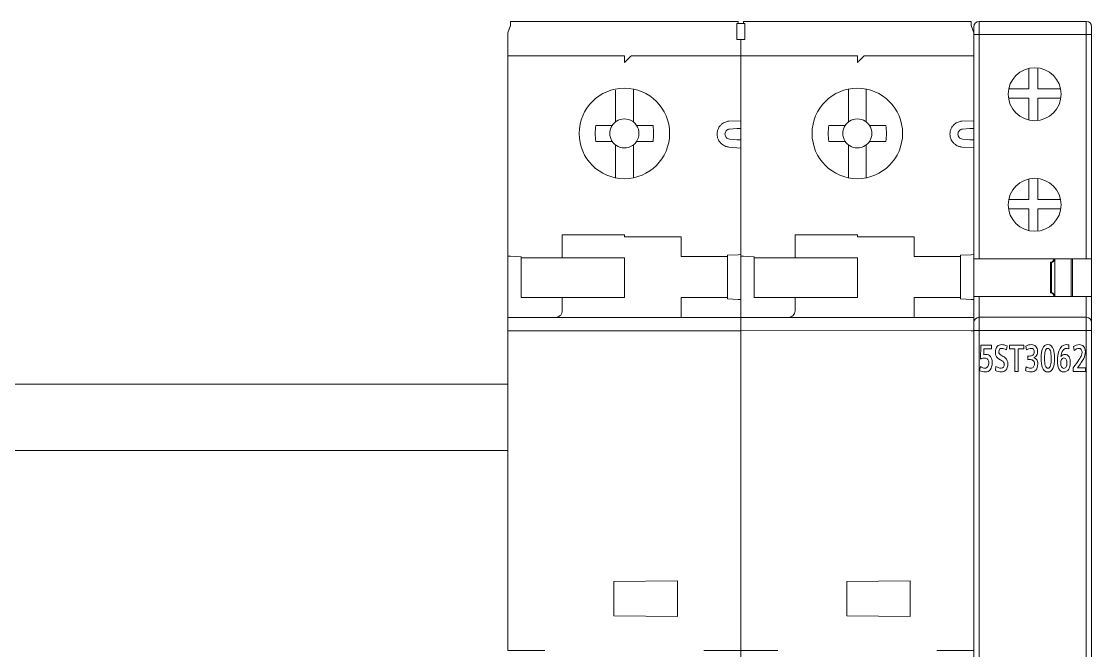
# Model space of a CAD drawing. Header units: millimetres. Extents: x 4137 to 6698, y 1400 to 3585.
# Drawn here: x 4598.8 to 4679.7, y 2593.2 to 2640.7 of the extents above; entities that cross this region are included whole.
import ezdxf

# ---------------------------------------------------------------- set-up
doc = ezdxf.new("R2010")
doc.units = ezdxf.units.MM
doc.layers.add('000-PI-Oprema', color=30, linetype='Continuous', lineweight=5)
doc.layers.add('002-PI-Kabelska kanalica', color=150, linetype='Continuous')

msp = doc.modelspace()

# ---------------------------------------------------------------- linework, layer by layer
at = {"layer": '000-PI-Oprema', "color": 0, "lineweight": 0}
for p, q in [((4635.809, 2640.378), (4635.609, 2639.828)), ((4635.809, 2640.678), (4640.609, 2640.678)), ((4640.609, 2640.678), (4648.229, 2640.678)), ((4648.229, 2640.678), (4653.009, 2640.678)), ((4652.909, 2640.528), (4653.009, 2640.528)), ((4653.009, 2640.528), (4653.409, 2640.528)), ((4653.409, 2640.678), (4658.209, 2640.678)), ((4653.409, 2640.528), (4653.509, 2640.528)), ((4658.209, 2640.678), (4665.829, 2640.678)), ((4665.829, 2640.678), (4670.609, 2640.678)), ((4670.809, 2639.828), (4670.609, 2640.378)), ((4635.609, 2639.828), (4635.609, 2637.228)), ((4652.909, 2639.328), (4652.909, 2639.628)), ((4653.509, 2639.328), (4652.909, 2639.328)), ((4653.209, 2639.328), (4653.209, 2633.508)), ((4653.509, 2639.328), (4653.509, 2639.628)), ((4670.809, 2639.828), (4670.809, 2637.228)), ((4644.409, 2638.078), (4635.609, 2638.078)), ((4644.909, 2638.078), (4653.009, 2638.078)), ((4653.009, 2638.078), (4662.009, 2638.078)), ((4662.509, 2638.078), (4670.809, 2638.078)), ((4635.609, 2637.228), (4635.609, 2622.957)), ((4670.809, 2637.228), (4670.809, 2633.508)), ((4643.734, 2635.504), (4643.734, 2633.384)), ((4645.084, 2635.504), (4645.084, 2635.579)), ((4645.084, 2633.384), (4645.084, 2635.504)), ((4661.334, 2635.579), (4661.334, 2635.504)), ((4661.334, 2635.504), (4661.334, 2633.384)), ((4662.684, 2635.504), (4662.684, 2635.579)), ((4662.684, 2633.384), (4662.684, 2635.504)), ((4635.609, 2632.878), (4635.604, 2632.864)), ((4643.734, 2633.097), (4643.734, 2633.384)), ((4645.084, 2633.097), (4645.084, 2633.384)), ((4653.209, 2633.191), (4652.303, 2633.153)), ((4653.209, 2630.848), (4653.209, 2633.508)), ((4661.334, 2633.097), (4661.334, 2633.384)), ((4662.684, 2633.097), (4662.684, 2633.384)), ((4670.809, 2633.191), (4669.903, 2633.153)), ((4679.709, 2632.878), (4679.704, 2632.864)), ((4642.246, 2632.828), (4643.103, 2632.828)), ((4645.715, 2632.828), (4646.573, 2632.828)), ((4652.909, 2632.604), (4652.355, 2632.555)), ((4659.846, 2632.828), (4660.703, 2632.828)), ((4663.315, 2632.828), (4664.173, 2632.828)), ((4670.509, 2632.604), (4669.955, 2632.555)), ((4670.809, 2632.604), (4670.809, 2631.752)), ((4642.246, 2631.628), (4643.103, 2631.628)), ((4643.734, 2631.072), (4643.734, 2631.36)), ((4645.084, 2631.072), (4645.084, 2631.36)), ((4646.573, 2631.628), (4645.715, 2631.628)), ((4652.909, 2631.752), (4652.355, 2631.801)), ((4659.846, 2631.628), (4660.703, 2631.628)), ((4661.334, 2631.072), (4661.334, 2631.36)), ((4662.684, 2631.072), (4662.684, 2631.36)), ((4664.173, 2631.628), (4663.315, 2631.628)), ((4670.509, 2631.752), (4669.955, 2631.801)), ((4643.734, 2631.072), (4643.734, 2628.952)), ((4645.084, 2628.952), (4645.084, 2631.072)), ((4652.303, 2631.203), (4653.209, 2631.124)), ((4653.209, 2630.848), (4653.209, 2623.081)), ((4661.334, 2631.072), (4661.334, 2628.952)), ((4662.684, 2628.952), (4662.684, 2631.072)), ((4669.903, 2631.203), (4670.809, 2631.165)), ((4670.809, 2630.848), (4670.809, 2623.081)), ((4643.734, 2628.952), (4643.734, 2628.877)), ((4645.084, 2628.877), (4645.084, 2628.952)), ((4661.334, 2628.952), (4661.334, 2628.877)), ((4662.684, 2628.877), (4662.684, 2628.952)), ((4635.609, 2626.928), (4635.604, 2626.933)), ((4670.814, 2626.728), (4670.809, 2626.728)), ((4679.709, 2626.928), (4679.704, 2626.933)), ((4639.709, 2624.578), (4644.409, 2624.578)), ((4639.709, 2622.828), (4639.709, 2624.578)), ((4644.409, 2624.578), (4644.409, 2624.428)), ((4644.409, 2624.428), (4648.709, 2624.428)), ((4648.709, 2624.428), (4648.709, 2622.928)), ((4662.009, 2624.578), (4657.309, 2624.578)), ((4657.309, 2622.828), (4657.309, 2624.578)), ((4662.009, 2624.428), (4662.009, 2624.578)), ((4666.309, 2624.428), (4662.009, 2624.428)), ((4666.309, 2622.928), (4666.309, 2624.428)), ((4635.809, 2622.946), (4635.609, 2622.957)), ((4635.609, 2618.752), (4635.609, 2622.928)), ((4635.809, 2622.946), (4636.609, 2622.904)), ((4636.609, 2622.904), (4636.609, 2622.828)), ((4636.609, 2622.828), (4639.709, 2622.828)), ((4636.609, 2622.828), (4636.609, 2619.828)), ((4639.709, 2622.828), (4640.109, 2622.828)), ((4640.109, 2622.828), (4644.409, 2622.828)), ((4644.409, 2622.828), (4644.409, 2619.828)), ((4649.109, 2622.928), (4648.709, 2622.928)), ((4649.109, 2622.928), (4652.209, 2622.928)), ((4652.209, 2623.028), (4653.009, 2623.07)), ((4652.209, 2622.928), (4652.209, 2623.028)), ((4652.209, 2619.828), (4652.209, 2622.928)), ((4653.009, 2623.07), (4653.209, 2623.081)), ((4653.209, 2623.081), (4653.209, 2622.957)), ((4653.209, 2622.957), (4653.409, 2622.946)), ((4653.209, 2622.928), (4653.209, 2622.957)), ((4653.209, 2622.928), (4653.209, 2619.676)), ((4653.409, 2622.946), (4654.209, 2622.904)), ((4654.209, 2622.904), (4654.209, 2622.828)), ((4654.209, 2622.828), (4657.309, 2622.828)), ((4654.209, 2622.828), (4654.209, 2619.828)), ((4657.309, 2622.828), (4657.709, 2622.828)), ((4657.709, 2622.828), (4662.009, 2622.828)), ((4662.009, 2622.828), (4662.009, 2619.828)), ((4666.709, 2622.928), (4666.309, 2622.928)), ((4669.809, 2622.928), (4666.709, 2622.928)), ((4670.609, 2623.07), (4669.809, 2623.028)), ((4669.809, 2622.928), (4669.809, 2623.028)), ((4669.809, 2619.828), (4669.809, 2622.928)), ((4670.809, 2623.081), (4670.609, 2623.07)), ((4670.809, 2623.081), (4670.809, 2619.676)), ((4635.604, 2621.923), (4635.609, 2621.928)), ((4670.809, 2622.128), (4670.814, 2622.128)), ((4679.704, 2621.923), (4679.709, 2621.928)), ((4636.609, 2619.828), (4639.709, 2619.828)), ((4640.109, 2619.828), (4639.709, 2619.828)), ((4639.709, 2619.828), (4639.709, 2618.828)), ((4644.409, 2619.828), (4640.109, 2619.828)), ((4648.709, 2619.828), (4649.109, 2619.828)), ((4648.709, 2618.328), (4648.709, 2619.828)), ((4652.209, 2619.828), (4649.109, 2619.828)), ((4652.209, 2619.728), (4652.209, 2619.828)), ((4652.209, 2619.728), (4653.009, 2619.686)), ((4653.009, 2619.686), (4653.209, 2619.676)), ((4653.209, 2618.752), (4653.209, 2619.676)), ((4657.309, 2619.828), (4654.209, 2619.828)), ((4657.309, 2619.828), (4657.709, 2619.828)), ((4657.309, 2619.828), (4657.309, 2618.828)), ((4662.009, 2619.828), (4657.709, 2619.828)), ((4666.309, 2619.828), (4666.709, 2619.828)), ((4666.309, 2619.828), (4666.309, 2618.328)), ((4669.809, 2619.828), (4666.709, 2619.828)), ((4669.809, 2619.728), (4669.809, 2619.828)), ((4670.609, 2619.686), (4669.809, 2619.728)), ((4670.609, 2619.686), (4670.809, 2619.676)), ((4670.809, 2619.676), (4670.809, 2617.478)), ((4635.609, 2617.478), (4635.609, 2618.752)), ((4635.609, 2618.328), (4653.209, 2618.328)), ((4653.209, 2618.752), (4653.209, 2617.478)), ((4670.809, 2618.328), (4653.209, 2618.328)), ((4635.609, 2593.161), (4635.609, 2617.478)), ((4653.009, 2617.328), (4635.609, 2617.328)), ((4653.209, 2617.328), (4653.009, 2617.328)), ((4653.209, 2617.478), (4653.209, 2617.328)), ((4670.609, 2617.328), (4653.209, 2617.333)), ((4653.209, 2617.328), (4653.209, 2593.161)), ((4670.609, 2617.328), (4670.809, 2617.328)), ((4670.809, 2617.478), (4670.809, 2593.311)), ((4635.604, 2612.423), (4635.609, 2612.428)), ((4670.809, 2612.628), (4670.814, 2612.628)), ((4679.704, 2612.423), (4679.709, 2612.428)), ((4635.609, 2610.878), (4635.604, 2610.878)), ((4635.609, 2610.278), (4635.604, 2610.283)), ((4670.814, 2610.283), (4670.809, 2610.278)), ((4679.709, 2610.878), (4679.704, 2610.878)), ((4679.709, 2610.278), (4679.704, 2610.283)), ((4635.609, 2603.176), (4635.608, 2603.181)), ((4679.709, 2603.176), (4679.708, 2603.181)), ((4670.809, 2602.878), (4670.814, 2602.873)), ((4635.604, 2601.542), (4635.609, 2601.528)), ((4670.809, 2601.628), (4670.814, 2601.642)), ((4679.704, 2601.542), (4679.709, 2601.528)), ((4643.609, 2598.378), (4648.409, 2598.42)), ((4643.609, 2595.778), (4643.609, 2598.378)), ((4648.409, 2598.42), (4648.409, 2595.736)), ((4661.209, 2598.378), (4666.009, 2598.42)), ((4661.209, 2595.778), (4661.209, 2598.378)), ((4666.009, 2598.42), (4666.009, 2595.736)), ((4648.409, 2595.736), (4643.609, 2595.778)), ((4666.009, 2595.736), (4661.209, 2595.778)), ((4635.809, 2593.161), (4635.609, 2593.161)), ((4635.809, 2593.161), (4638.409, 2593.161)), ((4650.409, 2593.161), (4653.009, 2593.161)), ((4653.209, 2593.161), (4653.009, 2593.161)), ((4653.209, 2593.161), (4653.209, 2591.919)), ((4653.409, 2593.161), (4653.209, 2593.161)), ((4653.409, 2593.161), (4656.009, 2593.161)), ((4668.009, 2593.161), (4670.609, 2593.161)), ((4670.609, 2593.161), (4670.809, 2593.161))]:
    msp.add_line(p, q, dxfattribs=at)
at = {"layer": '000-PI-Oprema', "color": 0, "linetype": 'ByBlock', "lineweight": 0}
for p, q in [((4670.809, 2639.691), (4670.809, 2640.291)), ((4671.209, 2640.691), (4679.309, 2640.691)), ((4671.209, 2639.691), (4671.209, 2640.691)), ((4679.309, 2639.691), (4679.309, 2640.691)), ((4679.709, 2640.291), (4679.709, 2639.691)), ((4670.809, 2622.766), (4670.809, 2639.691)), ((4671.209, 2639.691), (4670.809, 2639.691)), ((4671.209, 2622.766), (4671.209, 2639.691)), ((4671.209, 2639.691), (4679.309, 2639.691)), ((4679.309, 2622.766), (4679.309, 2639.691)), ((4679.709, 2639.691), (4679.309, 2639.691)), ((4679.709, 2639.691), (4679.709, 2622.766)), ((4674.958, 2637.139), (4674.958, 2635.591)), ((4675.658, 2637.175), (4675.658, 2635.591)), ((4673.45, 2635.591), (4674.958, 2635.591)), ((4675.658, 2635.591), (4677.369, 2635.591)), ((4673.432, 2634.891), (4674.958, 2634.891)), ((4674.958, 2634.891), (4674.958, 2633.242)), ((4675.658, 2633.206), (4675.658, 2634.891)), ((4677.387, 2634.891), (4675.658, 2634.891)), ((4675.658, 2628.825), (4675.658, 2627.241)), ((4674.958, 2628.789), (4674.958, 2627.241)), ((4673.45, 2627.241), (4674.958, 2627.241)), ((4675.658, 2627.241), (4677.369, 2627.241)), ((4674.958, 2626.541), (4673.432, 2626.541)), ((4674.958, 2626.541), (4674.958, 2624.892)), ((4677.387, 2626.541), (4675.658, 2626.541)), ((4675.658, 2624.856), (4675.658, 2626.541)), ((4671.209, 2622.766), (4670.809, 2622.766)), ((4670.809, 2622.491), (4670.809, 2622.766)), ((4670.809, 2619.916), (4670.809, 2622.491)), ((4679.309, 2622.766), (4671.209, 2622.766)), ((4676.599, 2620.191), (4676.599, 2622.491)), ((4676.599, 2622.491), (4676.671, 2622.491)), ((4676.671, 2620.191), (4676.671, 2622.491)), ((4676.685, 2622.491), (4676.671, 2622.491)), ((4676.933, 2622.766), (4676.933, 2619.916)), ((4678.154, 2619.916), (4678.154, 2622.766)), ((4678.259, 2622.766), (4678.259, 2619.916)), ((4679.709, 2622.766), (4679.309, 2622.766)), ((4679.709, 2622.766), (4679.709, 2619.916)), ((4676.671, 2620.191), (4676.599, 2620.191)), ((4676.685, 2620.191), (4676.671, 2620.191)), ((4670.809, 2617.941), (4670.809, 2619.916)), ((4670.809, 2619.916), (4671.209, 2619.916)), ((4679.309, 2619.916), (4671.209, 2619.916)), ((4671.209, 2619.916), (4671.209, 2618.341)), ((4679.309, 2619.916), (4679.709, 2619.916)), ((4679.309, 2618.341), (4679.309, 2619.916)), ((4679.709, 2619.916), (4679.709, 2617.941)), ((4679.309, 2618.341), (4671.209, 2618.341)), ((4671.209, 2617.341), (4671.209, 2618.341)), ((4679.309, 2617.341), (4679.309, 2618.341)), ((4670.809, 2617.341), (4670.809, 2617.941)), ((4679.709, 2617.941), (4679.709, 2617.341)), ((4670.809, 2590.73), (4670.809, 2617.341)), ((4671.209, 2617.341), (4670.809, 2617.341)), ((4671.209, 2590.985), (4671.209, 2617.341)), ((4679.309, 2617.341), (4671.209, 2617.341)), ((4679.709, 2617.341), (4679.309, 2617.341)), ((4679.309, 2590.985), (4679.309, 2617.341)), ((4679.709, 2617.341), (4679.709, 2590.73)), ((4679.709, 2617.341), (4679.709, 2590.73)), ((4671.308, 2615.183), (4671.331, 2616.241)), ((4671.331, 2616.241), (4672.143, 2616.241)), ((4671.573, 2615.959), (4671.562, 2615.512)), ((4672.143, 2615.959), (4671.573, 2615.959)), ((4672.143, 2616.241), (4672.143, 2615.959)), ((4673.319, 2616.173), (4673.269, 2615.876)), ((4673.498, 2615.959), (4673.498, 2616.241)), ((4673.498, 2616.241), (4674.591, 2616.241)), ((4673.916, 2615.959), (4673.498, 2615.959)), ((4673.916, 2614.241), (4673.916, 2615.959)), ((4674.591, 2615.959), (4674.167, 2615.959)), ((4674.167, 2615.959), (4674.167, 2614.241)), ((4674.591, 2616.241), (4674.591, 2615.959)), ((4674.801, 2615.884), (4674.752, 2616.166)), ((4678.002, 2616.251), (4677.982, 2615.957)), ((4678.396, 2615.843), (4678.335, 2616.134)), ((4674.903, 2615.146), (4674.903, 2615.418)), ((4671.25, 2614.331), (4671.319, 2614.619)), ((4672.441, 2614.311), (4672.477, 2614.616)), ((4674.709, 2614.313), (4674.761, 2614.599)), ((4678.31, 2614.241), (4678.31, 2614.519)), ((4678.642, 2614.523), (4679.25, 2614.523)), ((4679.25, 2614.523), (4679.25, 2614.241)), ((4674.167, 2614.241), (4673.916, 2614.241)), ((4679.25, 2614.241), (4678.31, 2614.241))]:
    msp.add_line(p, q, dxfattribs=at)
for centre in [(4675.409, 2635.191), (4675.409, 2626.841)]:
    msp.add_circle(centre, 2, dxfattribs=at)
at = {"layer": '000-PI-Oprema', "color": 0, "lineweight": 0}
for centre in [(4644.409, 2632.228), (4662.009, 2632.228)]:
    msp.add_circle(centre, 3.418, dxfattribs=at)
at = {"layer": '000-PI-Oprema', "color": 0, "linetype": 'ByBlock', "lineweight": 0}
for centre, start, end in [((4671.209, 2640.291), 90, 180), ((4679.309, 2640.291), 0, 90), ((4671.209, 2617.941), 90, 180), ((4679.309, 2617.941), 0, 90)]:
    msp.add_arc(centre, 0.4, start, end, dxfattribs=at)
at = {"layer": '000-PI-Oprema', "color": 0, "lineweight": 0}
for centre, radius, start, end in [((4644.409, 2632.228), 1.1, 136.9319, 146.94427), ((4644.409, 2632.228), 1.1, 135, 136.9319), ((4644.409, 2632.228), 1.1, 123.05573, 133.0681), ((4644.409, 2632.228), 1.1, 46.9319, 56.94427), ((4644.409, 2632.228), 1.1, 45, 46.9319), ((4644.409, 2632.228), 1.1, 43.0681, 45), ((4644.409, 2632.228), 1.1, 33.05573, 43.0681), ((4662.009, 2632.228), 1.1, 136.9319, 146.94427), ((4662.009, 2632.228), 1.1, 135, 136.9319), ((4662.009, 2632.228), 1.1, 123.05573, 133.0681), ((4662.009, 2632.228), 1.1, 46.9319, 56.94427), ((4662.009, 2632.228), 1.1, 45, 46.9319), ((4662.009, 2632.228), 1.1, 43.0681, 45), ((4662.009, 2632.228), 1.1, 33.05573, 43.0681), ((4644.409, 2632.228), 1.1, 213.05573, 223.0681), ((4644.409, 2632.228), 1.1, 226.9319, 236.94427), ((4644.409, 2632.228), 1.1, 303.05573, 313.0681), ((4644.409, 2632.228), 1.1, 313.0681, 315), ((4644.409, 2632.228), 1.1, 315, 316.9319), ((4644.409, 2632.228), 1.1, 316.9319, 326.94427), ((4662.009, 2632.228), 1.1, 213.05573, 223.0681), ((4662.009, 2632.228), 1.1, 226.9319, 236.94427), ((4662.009, 2632.228), 1.1, 303.05573, 313.0681), ((4662.009, 2632.228), 1.1, 313.0681, 315), ((4662.009, 2632.228), 1.1, 315, 316.9319), ((4662.009, 2632.228), 1.1, 316.9319, 326.94427), ((4656.809, 2618.828), 0.5, 270, 0)]:
    msp.add_arc(centre, radius, start, end, dxfattribs=at)
for points, knots in [([(4635.809, 2640.378), (4635.809, 2640.403), (4635.809, 2640.459), (4635.809, 2640.534), (4635.809, 2640.599), (4635.809, 2640.644), (4635.809, 2640.673), (4635.809, 2640.676), (4635.809, 2640.678)], [0.2613825, 0.2613825, 0.2613825, 0.2613825, 0.3685854, 0.5000663, 0.6285535, 0.7600358, 0.8779631, 1, 1, 1, 1]), ([(4652.909, 2640.528), (4652.909, 2640.509), (4652.909, 2640.454), (4652.909, 2640.34), (4652.909, 2640.181), (4652.909, 2640.004), (4652.909, 2639.817), (4652.909, 2639.691), (4652.909, 2639.628)], [0.287427, 0.287427, 0.287427, 0.287427, 0.3699948, 0.5001298, 0.629921, 0.7600558, 0.879771, 1, 1, 1, 1]), ([(4653.009, 2640.528), (4653.009, 2640.529), (4653.009, 2640.585), (4653.009, 2640.653), (4653.009, 2640.67), (4653.009, 2640.678)], [0, 0, 0, 0, 0.010834, 0.505413, 1, 1, 1, 1]), ([(4653.409, 2640.678), (4653.409, 2640.67), (4653.409, 2640.653), (4653.409, 2640.585), (4653.409, 2640.529), (4653.409, 2640.528)], [0, 0, 0, 0, 0.494587, 0.989166, 1, 1, 1, 1]), ([(4653.509, 2640.528), (4653.509, 2640.48), (4653.509, 2640.415), (4653.509, 2640.15), (4653.509, 2639.89), (4653.509, 2639.628)], [0.2858647, 0.2858647, 0.2858647, 0.2858647, 0.5, 0.5, 1, 1, 1, 1]), ([(4670.609, 2640.378), (4670.609, 2640.435), (4670.609, 2640.488), (4670.609, 2640.624), (4670.609, 2640.678), (4670.609, 2640.678)], [0.262243, 0.262243, 0.262243, 0.262243, 0.5, 0.5, 1, 1, 1, 1]), ([(4644.409, 2638.078), (4644.409, 2638.077), (4644.409, 2638.076), (4644.409, 2638.063), (4644.409, 2638.04), (4644.409, 2637.999), (4644.409, 2637.935), (4644.409, 2637.855), (4644.409, 2637.767), (4644.409, 2637.673), (4644.409, 2637.61), (4644.409, 2637.578)], [0, 0, 0, 0, 0.080758, 0.160392, 0.240099, 0.368585, 0.500066, 0.628554, 0.760036, 0.877963, 1, 1, 1, 1]), ([(4644.909, 2638.078), (4644.909, 2638.078), (4644.908, 2638.076), (4644.898, 2638.067), (4644.883, 2638.052), (4644.862, 2638.031), (4644.835, 2638.004), (4644.802, 2637.971), (4644.755, 2637.923), (4644.688, 2637.857), (4644.607, 2637.775), (4644.512, 2637.681), (4644.447, 2637.616), (4644.409, 2637.578)], [0, 0, 0, 0, 0.056117, 0.113833, 0.173777, 0.236509, 0.302522, 0.372235, 0.446007, 0.56933, 0.712859, 0.83153, 1, 1, 1, 1]), ([(4662.009, 2637.578), (4662.009, 2637.709), (4662.009, 2637.839), (4662.009, 2638.024), (4662.009, 2638.078), (4662.009, 2638.078)], [0, 0, 0, 0, 0.5, 0.5, 1, 1, 1, 1]), ([(4662.009, 2637.578), (4662.031, 2637.6), (4662.075, 2637.643), (4662.139, 2637.707), (4662.21, 2637.779), (4662.287, 2637.856), (4662.363, 2637.932), (4662.426, 2637.995), (4662.473, 2638.042), (4662.504, 2638.072), (4662.507, 2638.076), (4662.509, 2638.078)], [0, 0, 0, 0, 0.097283, 0.192791, 0.287384, 0.42418, 0.554334, 0.675821, 0.789691, 0.896334, 1, 1, 1, 1]), ([(4645.009, 2633.15), (4644.832, 2633.266), (4644.621, 2633.328), (4644.198, 2633.328), (4643.987, 2633.266), (4643.809, 2633.15)], [0, 0, 0, 0, 0.5, 0.5, 1, 1, 1, 1]), ([(4652.303, 2631.203), (4652.273, 2631.207), (4652.212, 2631.214), (4652.123, 2631.235), (4652.012, 2631.271), (4651.883, 2631.334), (4651.738, 2631.439), (4651.606, 2631.578), (4651.498, 2631.755), (4651.425, 2631.958), (4651.401, 2632.178), (4651.425, 2632.399), (4651.497, 2632.601), (4651.606, 2632.779), (4651.737, 2632.917), (4651.883, 2633.022), (4652.026, 2633.091), (4652.167, 2633.136), (4652.257, 2633.147), (4652.303, 2633.153)], [0, 0, 0, 0, 0.031513, 0.062833, 0.094232, 0.152293, 0.210532, 0.279327, 0.348301, 0.424071, 0.50002, 0.57579, 0.651739, 0.720534, 0.789508, 0.84757, 0.905809, 0.95275, 1, 1, 1, 1]), ([(4662.609, 2633.15), (4662.432, 2633.266), (4662.221, 2633.328), (4661.798, 2633.328), (4661.587, 2633.266), (4661.409, 2633.15)], [0, 0, 0, 0, 0.5, 0.5, 1, 1, 1, 1]), ([(4669.903, 2631.203), (4669.873, 2631.207), (4669.812, 2631.214), (4669.723, 2631.235), (4669.612, 2631.271), (4669.483, 2631.334), (4669.338, 2631.439), (4669.206, 2631.578), (4669.098, 2631.755), (4669.025, 2631.958), (4669.001, 2632.178), (4669.025, 2632.399), (4669.097, 2632.601), (4669.206, 2632.779), (4669.337, 2632.917), (4669.483, 2633.022), (4669.626, 2633.091), (4669.767, 2633.136), (4669.857, 2633.147), (4669.903, 2633.153)], [0, 0, 0, 0, 0.031513, 0.062833, 0.094232, 0.152293, 0.210532, 0.279327, 0.348301, 0.424071, 0.50002, 0.57579, 0.651739, 0.720534, 0.789508, 0.84757, 0.905809, 0.95275, 1, 1, 1, 1]), ([(4670.809, 2633.507), (4670.809, 2633.507), (4670.809, 2633.505), (4670.809, 2633.492), (4670.809, 2633.47), (4670.809, 2633.43), (4670.809, 2633.361), (4670.809, 2633.248), (4670.809, 2633.11), (4670.809, 2632.953), (4670.809, 2632.782), (4670.809, 2632.663), (4670.809, 2632.604)], [0, 0, 0, 0, 0.062572, 0.124512, 0.186422, 0.248903, 0.373491, 0.498598, 0.623567, 0.749199, 0.874318, 1, 1, 1, 1]), ([(4642.246, 2632.828), (4642.221, 2632.629), (4642.197, 2632.228), (4642.221, 2631.827), (4642.246, 2631.628), (4642.246, 2631.628)], [-0.000008, -0.000008, -0.000008, -0.000008, 0.499992, 0.999992, 1, 1, 1, 1]), ([(4643.487, 2631.628), (4643.489, 2631.63), (4643.487, 2631.628), (4643.487, 2631.628), (4643.487, 2631.629), (4643.487, 2631.629), (4643.487, 2631.629), (4643.486, 2631.631), (4643.484, 2631.633), (4643.481, 2631.638), (4643.475, 2631.648), (4643.463, 2631.667), (4643.44, 2631.708), (4643.398, 2631.79), (4643.333, 2631.964), (4643.309, 2632.122), (4643.309, 2632.228)], [0, 0, 0, 0, 0.000244, 0.000244, 0.000488, 0.000977, 0.001953, 0.003906, 0.007813, 0.015625, 0.03125, 0.0625, 0.125, 0.25, 0.5, 1, 1, 1, 1]), ([(4645.715, 2632.828), (4645.648, 2632.828), (4645.524, 2632.828), (4645.392, 2632.828), (4645.331, 2632.828)], [0, 0, 0, 0, 0.54278, 1, 1, 1, 1]), ([(4652.355, 2631.801), (4652.262, 2631.809), (4652.172, 2631.853), (4652.046, 2631.991), (4652.009, 2632.085), (4652.009, 2632.272), (4652.046, 2632.365), (4652.172, 2632.503), (4652.262, 2632.547), (4652.355, 2632.555)], [0, 0, 0, 0, 0.25, 0.25, 0.5, 0.5, 0.75, 0.75, 1, 1, 1, 1]), ([(4653.209, 2632.604), (4653.209, 2632.604), (4653.177, 2632.604), (4653.066, 2632.604), (4652.988, 2632.604), (4652.909, 2632.604)], [0, 0, 0, 0, 0.5, 0.5, 1, 1, 1, 1]), ([(4659.846, 2632.828), (4659.821, 2632.629), (4659.797, 2632.228), (4659.821, 2631.827), (4659.846, 2631.628), (4659.846, 2631.628)], [0, 0, 0, 0, 0.5, 1, 1.000008, 1.000008, 1.000008, 1.000008]), ([(4661.087, 2631.628), (4661.088, 2631.628), (4660.972, 2631.805), (4660.909, 2632.017), (4660.909, 2632.228)], [0, 0, 0, 0, 0.0000079, 0.5000079, 0.5000079, 0.5000079, 0.5000079]), ([(4663.315, 2632.828), (4663.248, 2632.828), (4663.124, 2632.828), (4662.992, 2632.828), (4662.931, 2632.828)], [0, 0, 0, 0, 0.54278, 1, 1, 1, 1]), ([(4669.955, 2631.801), (4669.862, 2631.809), (4669.772, 2631.853), (4669.646, 2631.991), (4669.609, 2632.085), (4669.609, 2632.272), (4669.646, 2632.365), (4669.772, 2632.503), (4669.862, 2632.547), (4669.955, 2632.555)], [0, 0, 0, 0, 0.25, 0.25, 0.5, 0.5, 0.75, 0.75, 1, 1, 1, 1]), ([(4670.809, 2632.604), (4670.809, 2632.604), (4670.777, 2632.604), (4670.666, 2632.604), (4670.588, 2632.604), (4670.509, 2632.604)], [0, 0, 0, 0, 0.5, 0.5, 1, 1, 1, 1]), ([(4643.103, 2631.628), (4643.171, 2631.628), (4643.295, 2631.628), (4643.427, 2631.628), (4643.487, 2631.628)], [0, 0, 0, 0, 0.54278, 1, 1, 1, 1]), ([(4643.809, 2631.306), (4643.987, 2631.191), (4644.198, 2631.128), (4644.621, 2631.128), (4644.832, 2631.191), (4645.009, 2631.306)], [0, 0, 0, 0, 0.5, 0.5, 1, 1, 1, 1]), ([(4645.715, 2631.628), (4645.648, 2631.628), (4645.524, 2631.628), (4645.392, 2631.628), (4645.331, 2631.628)], [0, 0, 0, 0, 0.540007, 1, 1, 1, 1]), ([(4653.209, 2631.752), (4653.209, 2631.752), (4653.18, 2631.752), (4653.063, 2631.752), (4652.98, 2631.752), (4652.909, 2631.752)], [0, 0, 0, 0, 0.5, 0.5, 1, 1, 1, 1]), ([(4660.703, 2631.628), (4660.771, 2631.628), (4660.895, 2631.628), (4661.027, 2631.628), (4661.087, 2631.628)], [0, 0, 0, 0, 0.54278, 1, 1, 1, 1]), ([(4661.409, 2631.306), (4661.587, 2631.191), (4661.798, 2631.128), (4662.221, 2631.128), (4662.432, 2631.191), (4662.609, 2631.306)], [0, 0, 0, 0, 0.5, 0.5, 1, 1, 1, 1]), ([(4663.315, 2631.628), (4663.248, 2631.628), (4663.124, 2631.628), (4662.992, 2631.628), (4662.931, 2631.628)], [0, 0, 0, 0, 0.540007, 1, 1, 1, 1]), ([(4670.809, 2631.752), (4670.809, 2631.752), (4670.78, 2631.752), (4670.663, 2631.752), (4670.58, 2631.752), (4670.509, 2631.752)], [0, 0, 0, 0, 0.5, 0.5, 1, 1, 1, 1]), ([(4670.809, 2631.752), (4670.809, 2631.723), (4670.809, 2631.663), (4670.809, 2631.575), (4670.809, 2631.489), (4670.809, 2631.378), (4670.809, 2631.246), (4670.809, 2631.109), (4670.809, 2630.995), (4670.809, 2630.913), (4670.809, 2630.859), (4670.809, 2630.852), (4670.809, 2630.849)], [0, 0, 0, 0, 0.06314, 0.125631, 0.188079, 0.251095, 0.376332, 0.501694, 0.62641, 0.751388, 0.875439, 1, 1, 1, 1]), ([(4639.209, 2618.328), (4639.23, 2618.329), (4639.268, 2618.33), (4639.32, 2618.34), (4639.363, 2618.352), (4639.421, 2618.373), (4639.488, 2618.409), (4639.565, 2618.472), (4639.627, 2618.548), (4639.674, 2618.637), (4639.704, 2618.731), (4639.708, 2618.797), (4639.709, 2618.828)], [0, 0, 0, 0, 0.090538, 0.168629, 0.234274, 0.28748, 0.430983, 0.554467, 0.680811, 0.79553, 0.900937, 1, 1, 1, 1]), ([(4653.209, 2617.428), (4653.209, 2617.424), (4653.209, 2617.418), (4653.209, 2617.35), (4653.209, 2617.333)], [0, 0, 0, 0, 0.751055, 1, 1, 1, 1]), ([(4670.809, 2617.478), (4670.809, 2617.477), (4670.809, 2617.475), (4670.809, 2617.46), (4670.809, 2617.432), (4670.809, 2617.388), (4670.809, 2617.348), (4670.809, 2617.328)], [0, 0, 0, 0, 0.169382, 0.332374, 0.500748, 0.7482, 1, 1, 1, 1])]:
    msp.add_open_spline(points, degree=3, knots=knots, dxfattribs=at)
for points in [[(4643.632, 2633.006), (4643.64, 2633.015), (4643.649, 2633.023), (4643.658, 2633.032)], [(4661.232, 2633.006), (4661.24, 2633.015), (4661.249, 2633.023), (4661.258, 2633.032)], [(4643.487, 2632.828), (4643.353, 2632.828), (4643.227, 2632.828), (4643.103, 2632.828)], [(4643.309, 2632.228), (4643.309, 2632.44), (4643.372, 2632.651), (4643.487, 2632.828)], [(4645.509, 2632.228), (4645.509, 2632.44), (4645.447, 2632.651), (4645.331, 2632.828)], [(4645.331, 2631.628), (4645.447, 2631.805), (4645.509, 2632.017), (4645.509, 2632.228)], [(4646.573, 2631.628), (4646.621, 2632.026), (4646.621, 2632.43), (4646.573, 2632.828)], [(4661.087, 2632.828), (4660.953, 2632.828), (4660.827, 2632.828), (4660.703, 2632.828)], [(4660.909, 2632.228), (4660.909, 2632.44), (4660.972, 2632.651), (4661.087, 2632.828)], [(4663.109, 2632.228), (4663.109, 2632.44), (4663.047, 2632.651), (4662.931, 2632.828)], [(4662.931, 2631.628), (4663.047, 2631.805), (4663.109, 2632.017), (4663.109, 2632.228)], [(4664.173, 2631.628), (4664.221, 2632.026), (4664.221, 2632.43), (4664.173, 2632.828)], [(4643.632, 2631.45), (4643.623, 2631.459), (4643.614, 2631.468), (4643.606, 2631.477)], [(4643.658, 2631.425), (4643.649, 2631.433), (4643.64, 2631.442), (4643.632, 2631.45)], [(4661.232, 2631.45), (4661.223, 2631.459), (4661.214, 2631.468), (4661.206, 2631.477)], [(4661.258, 2631.425), (4661.249, 2631.433), (4661.24, 2631.442), (4661.232, 2631.45)]]:
    msp.add_open_spline(points, degree=3, dxfattribs=at)
at = {"layer": '000-PI-Oprema', "color": 0, "linetype": 'ByBlock', "lineweight": 0}
for points, knots in [([(4676.605, 2622.491), (4676.625, 2622.491), (4676.666, 2622.497), (4676.727, 2622.527), (4676.783, 2622.574), (4676.828, 2622.636), (4676.854, 2622.702), (4676.862, 2622.747), (4676.863, 2622.766)], [0, 0, 0, 0, 0.175589, 0.351177, 0.526766, 0.702354, 0.877943, 1, 1, 1, 1]), ([(4676.932, 2622.766), (4676.931, 2622.754), (4676.929, 2622.742), (4676.925, 2622.72), (4676.922, 2622.71), (4676.916, 2622.69), (4676.913, 2622.681), (4676.902, 2622.652), (4676.893, 2622.635), (4676.877, 2622.61), (4676.871, 2622.601), (4676.859, 2622.586), (4676.847, 2622.571), (4676.833, 2622.558), (4676.82, 2622.546), (4676.812, 2622.541), (4676.791, 2622.525), (4676.777, 2622.516), (4676.756, 2622.506), (4676.748, 2622.504), (4676.735, 2622.499), (4676.728, 2622.497), (4676.708, 2622.492), (4676.696, 2622.491), (4676.685, 2622.491)], [0, 0, 0, 0, 0.078296, 0.078296, 0.144132, 0.144132, 0.209968, 0.209968, 0.34164, 0.34164, 0.407476, 0.407476, 0.473312, 0.539148, 0.539148, 0.604984, 0.604984, 0.736656, 0.736656, 0.802492, 0.802492, 0.868328, 0.868328, 1, 1, 1, 1]), ([(4676.863, 2619.916), (4676.862, 2619.935), (4676.854, 2619.98), (4676.828, 2620.046), (4676.783, 2620.108), (4676.727, 2620.155), (4676.666, 2620.184), (4676.625, 2620.191), (4676.605, 2620.191)], [0, 0, 0, 0, 0.122057, 0.297646, 0.473234, 0.648823, 0.824411, 1, 1, 1, 1]), ([(4676.685, 2620.191), (4676.696, 2620.191), (4676.708, 2620.189), (4676.728, 2620.185), (4676.735, 2620.183), (4676.748, 2620.178), (4676.755, 2620.175), (4676.777, 2620.165), (4676.791, 2620.157), (4676.812, 2620.141), (4676.819, 2620.136), (4676.833, 2620.123), (4676.846, 2620.11), (4676.859, 2620.096), (4676.871, 2620.08), (4676.877, 2620.072), (4676.893, 2620.047), (4676.902, 2620.029), (4676.913, 2620.001), (4676.917, 2619.991), (4676.922, 2619.972), (4676.925, 2619.962), (4676.929, 2619.94), (4676.931, 2619.928), (4676.932, 2619.916)], [0, 0, 0, 0, 0.131674, 0.131674, 0.197511, 0.197511, 0.263348, 0.263348, 0.395022, 0.395022, 0.460859, 0.460859, 0.526697, 0.592534, 0.592534, 0.658371, 0.658371, 0.790045, 0.790045, 0.855882, 0.855882, 0.921719, 0.921719, 1, 1, 1, 1]), ([(4672.472, 2615.459), (4672.448, 2615.524), (4672.437, 2615.599), (4672.437, 2615.878), (4672.486, 2616.027), (4672.664, 2616.228), (4672.776, 2616.274), (4673.036, 2616.274), (4673.169, 2616.24), (4673.319, 2616.173)], [0, 0, 0, 0, 0.147499, 0.147499, 0.478915, 0.478915, 0.764253, 0.764253, 1, 1, 1, 1]), ([(4672.763, 2615.923), (4672.721, 2615.876), (4672.699, 2615.815), (4672.699, 2615.673), (4672.717, 2615.619), (4672.753, 2615.575)], [0, 0, 0, 0, 0.539326, 0.539326, 1, 1, 1, 1]), ([(4673.269, 2615.876), (4673.136, 2615.952), (4673.022, 2615.991), (4672.858, 2615.991), (4672.803, 2615.969), (4672.763, 2615.923)], [0, 0, 0, 0, 0.576744, 0.576744, 1, 1, 1, 1]), ([(4674.752, 2616.166), (4674.884, 2616.238), (4675.02, 2616.274), (4675.305, 2616.274), (4675.418, 2616.23), (4675.585, 2616.053), (4675.628, 2615.924), (4675.628, 2615.588), (4675.586, 2615.459), (4675.5, 2615.373)], [0, 0, 0, 0, 0.239001, 0.239001, 0.484461, 0.484461, 0.74061, 0.74061, 1, 1, 1, 1]), ([(4675.311, 2615.922), (4675.269, 2615.97), (4675.208, 2615.994), (4675.038, 2615.994), (4674.928, 2615.957), (4674.801, 2615.884)], [0, 0, 0, 0, 0.463252, 0.463252, 1, 1, 1, 1]), ([(4674.903, 2615.418), (4674.939, 2615.413), (4674.971, 2615.411), (4675.124, 2615.411), (4675.216, 2615.437), (4675.341, 2615.545), (4675.375, 2615.623), (4675.375, 2615.807), (4675.354, 2615.873), (4675.311, 2615.922)], [0, 0, 0, 0, 0.066415, 0.066415, 0.367554, 0.367554, 0.712028, 0.712028, 1, 1, 1, 1]), ([(4675.98, 2614.566), (4675.926, 2614.729), (4675.9, 2614.953), (4675.9, 2615.561), (4675.932, 2615.801), (4676.083, 2616.17), (4676.221, 2616.274), (4676.609, 2616.274), (4676.749, 2616.152), (4676.884, 2615.753), (4676.91, 2615.529), (4676.91, 2614.923), (4676.877, 2614.682), (4676.727, 2614.312), (4676.591, 2614.209), (4676.203, 2614.209), (4676.059, 2614.329), (4675.98, 2614.566)], [0, 0, 0, 0, 0.102607, 0.102607, 0.215344, 0.215344, 0.359602, 0.359602, 0.508449, 0.508449, 0.605424, 0.605424, 0.712738, 0.712738, 0.850747, 0.850747, 1, 1, 1, 1]), ([(4676.607, 2614.718), (4676.64, 2614.837), (4676.656, 2615.011), (4676.656, 2615.495), (4676.637, 2615.68), (4676.556, 2615.926), (4676.49, 2615.991), (4676.309, 2615.991), (4676.242, 2615.914), (4676.169, 2615.646), (4676.153, 2615.473), (4676.153, 2614.987), (4676.172, 2614.802), (4676.254, 2614.556), (4676.319, 2614.491), (4676.499, 2614.491), (4676.566, 2614.568), (4676.607, 2614.718)], [0, 0, 0, 0, 0.111532, 0.111532, 0.232718, 0.232718, 0.368116, 0.368116, 0.509326, 0.509326, 0.615302, 0.615302, 0.730693, 0.730693, 0.859368, 0.859368, 1, 1, 1, 1]), ([(4677.394, 2615.368), (4677.473, 2615.483), (4677.572, 2615.541), (4677.825, 2615.541), (4677.929, 2615.476), (4678.07, 2615.239), (4678.102, 2615.092), (4678.102, 2614.699), (4678.061, 2614.533), (4677.891, 2614.275), (4677.77, 2614.209), (4677.443, 2614.209), (4677.316, 2614.287), (4677.159, 2614.588), (4677.121, 2614.788), (4677.121, 2615.326), (4677.156, 2615.567), (4677.338, 2616.106), (4677.534, 2616.274), (4677.86, 2616.274), (4677.923, 2616.266), (4678.002, 2616.251)], [0, 0, 0, 0, 0.089461, 0.089461, 0.19129, 0.19129, 0.276772, 0.276772, 0.371724, 0.371724, 0.473605, 0.473605, 0.585698, 0.585698, 0.686027, 0.686027, 0.793303, 0.793303, 0.969646, 0.969646, 1, 1, 1, 1]), ([(4677.982, 2615.957), (4677.915, 2615.982), (4677.859, 2615.994), (4677.675, 2615.994), (4677.566, 2615.918), (4677.438, 2615.657), (4677.406, 2615.525), (4677.394, 2615.368)], [0, 0, 0, 0, 0.154498, 0.154498, 0.648893, 0.648893, 1, 1, 1, 1]), ([(4678.31, 2614.519), (4678.501, 2614.762), (4678.645, 2614.96), (4678.845, 2615.267), (4678.911, 2615.386), (4678.971, 2615.55), (4678.986, 2615.627), (4678.986, 2615.787), (4678.965, 2615.856), (4678.922, 2615.908)], [0, 0, 0, 0, 0.241599, 0.241599, 0.48433, 0.48433, 0.720892, 0.720892, 1, 1, 1, 1]), ([(4678.335, 2616.134), (4678.477, 2616.227), (4678.622, 2616.274), (4678.91, 2616.274), (4679.022, 2616.229), (4679.195, 2616.041), (4679.239, 2615.902), (4679.239, 2615.555), (4679.197, 2615.391), (4679.022, 2615.046), (4678.865, 2614.811), (4678.642, 2614.523)], [0, 0, 0, 0, 0.197997, 0.197997, 0.390323, 0.390323, 0.600635, 0.600635, 0.791326, 0.791326, 1, 1, 1, 1]), ([(4678.922, 2615.908), (4678.874, 2615.965), (4678.814, 2615.994), (4678.641, 2615.994), (4678.526, 2615.944), (4678.396, 2615.843)], [0, 0, 0, 0, 0.421978, 0.421978, 1, 1, 1, 1]), ([(4671.562, 2615.512), (4671.614, 2615.527), (4671.666, 2615.534), (4671.868, 2615.534), (4671.985, 2615.479), (4672.152, 2615.256), (4672.194, 2615.097), (4672.194, 2614.679), (4672.145, 2614.508), (4671.959, 2614.266), (4671.832, 2614.209), (4671.515, 2614.209), (4671.376, 2614.249), (4671.25, 2614.331)], [0, 0, 0, 0, 0.060999, 0.060999, 0.245846, 0.245846, 0.438646, 0.438646, 0.644032, 0.644032, 0.829922, 0.829922, 1, 1, 1, 1]), ([(4671.319, 2614.619), (4671.433, 2614.531), (4671.54, 2614.488), (4671.742, 2614.488), (4671.817, 2614.531), (4671.917, 2614.692), (4671.941, 2614.787), (4671.941, 2615.007), (4671.917, 2615.093), (4671.819, 2615.229), (4671.741, 2615.264), (4671.543, 2615.264), (4671.434, 2615.237), (4671.308, 2615.183)], [0, 0, 0, 0, 0.183777, 0.183777, 0.364802, 0.364802, 0.526509, 0.526509, 0.682114, 0.682114, 0.849904, 0.849904, 1, 1, 1, 1]), ([(4672.753, 2615.575), (4672.788, 2615.534), (4672.855, 2615.482), (4673.064, 2615.363), (4673.138, 2615.316), (4673.257, 2615.219), (4673.312, 2615.144), (4673.366, 2614.985), (4673.378, 2614.903), (4673.378, 2614.61), (4673.329, 2614.457), (4673.143, 2614.256), (4673.023, 2614.209), (4672.729, 2614.209), (4672.586, 2614.242), (4672.441, 2614.311)], [0, 0, 0, 0, 0.06591, 0.06591, 0.134283, 0.134283, 0.266631, 0.266631, 0.375393, 0.375393, 0.604525, 0.604525, 0.8097, 0.8097, 1, 1, 1, 1]), ([(4673.058, 2614.958), (4673.025, 2614.996), (4672.951, 2615.05), (4672.73, 2615.179), (4672.66, 2615.224), (4672.626, 2615.253)], [0, 0, 0, 0, 0.523034, 0.523034, 1, 1, 1, 1]), ([(4675.334, 2615.283), (4675.43, 2615.263), (4675.501, 2615.221), (4675.612, 2615.073), (4675.643, 2614.958), (4675.643, 2614.619), (4675.594, 2614.468), (4675.408, 2614.257), (4675.283, 2614.207), (4674.976, 2614.207), (4674.839, 2614.242), (4674.709, 2614.313)], [0, 0, 0, 0, 0.141634, 0.141634, 0.328912, 0.328912, 0.577481, 0.577481, 0.802092, 0.802092, 1, 1, 1, 1]), ([(4674.761, 2614.599), (4674.877, 2614.524), (4674.991, 2614.486), (4675.204, 2614.486), (4675.279, 2614.522), (4675.369, 2614.656), (4675.39, 2614.733), (4675.39, 2614.944), (4675.352, 2615.032), (4675.22, 2615.13), (4675.135, 2615.151), (4674.992, 2615.151), (4674.952, 2615.149), (4674.903, 2615.146)], [0, 0, 0, 0, 0.211724, 0.211724, 0.403351, 0.403351, 0.56896, 0.56896, 0.788487, 0.788487, 0.955678, 0.955678, 1, 1, 1, 1]), ([(4677.44, 2615.149), (4677.399, 2615.079), (4677.378, 2614.987), (4677.378, 2614.753), (4677.4, 2614.657), (4677.443, 2614.588)], [0, 0, 0, 0, 0.4819, 0.4819, 1, 1, 1, 1]), ([(4677.443, 2614.588), (4677.488, 2614.518), (4677.545, 2614.482), (4677.687, 2614.482), (4677.745, 2614.519), (4677.829, 2614.665), (4677.85, 2614.761), (4677.85, 2614.995), (4677.831, 2615.086), (4677.752, 2615.228), (4677.694, 2615.266), (4677.546, 2615.266), (4677.486, 2615.227), (4677.44, 2615.149)], [0, 0, 0, 0, 0.167151, 0.167151, 0.337013, 0.337013, 0.499217, 0.499217, 0.654961, 0.654961, 0.829259, 0.829259, 1, 1, 1, 1]), ([(4672.477, 2614.616), (4672.63, 2614.533), (4672.759, 2614.491), (4672.947, 2614.491), (4673.009, 2614.52), (4673.093, 2614.631), (4673.113, 2614.699), (4673.113, 2614.857), (4673.095, 2614.915), (4673.058, 2614.958)], [0, 0, 0, 0, 0.317436, 0.317436, 0.566113, 0.566113, 0.793249, 0.793249, 1, 1, 1, 1])]:
    msp.add_open_spline(points, degree=3, knots=knots, dxfattribs=at)
for points in [[(4672.626, 2615.253), (4672.553, 2615.312), (4672.501, 2615.381), (4672.472, 2615.459)], [(4675.5, 2615.373), (4675.46, 2615.33), (4675.405, 2615.301), (4675.334, 2615.283)]]:
    msp.add_open_spline(points, degree=3, dxfattribs=at)
at = {"layer": '002-PI-Kabelska kanalica', "color": 0, "linetype": 'ByBlock', "lineweight": 0, "ltscale": 0.25}
for p, q in [((4592.728, 2613.278), (4635.609, 2613.278)), ((4592.728, 2608.278), (4635.609, 2608.278))]:
    msp.add_line(p, q, dxfattribs=at)

doc.saveas('drawing.dxf')
